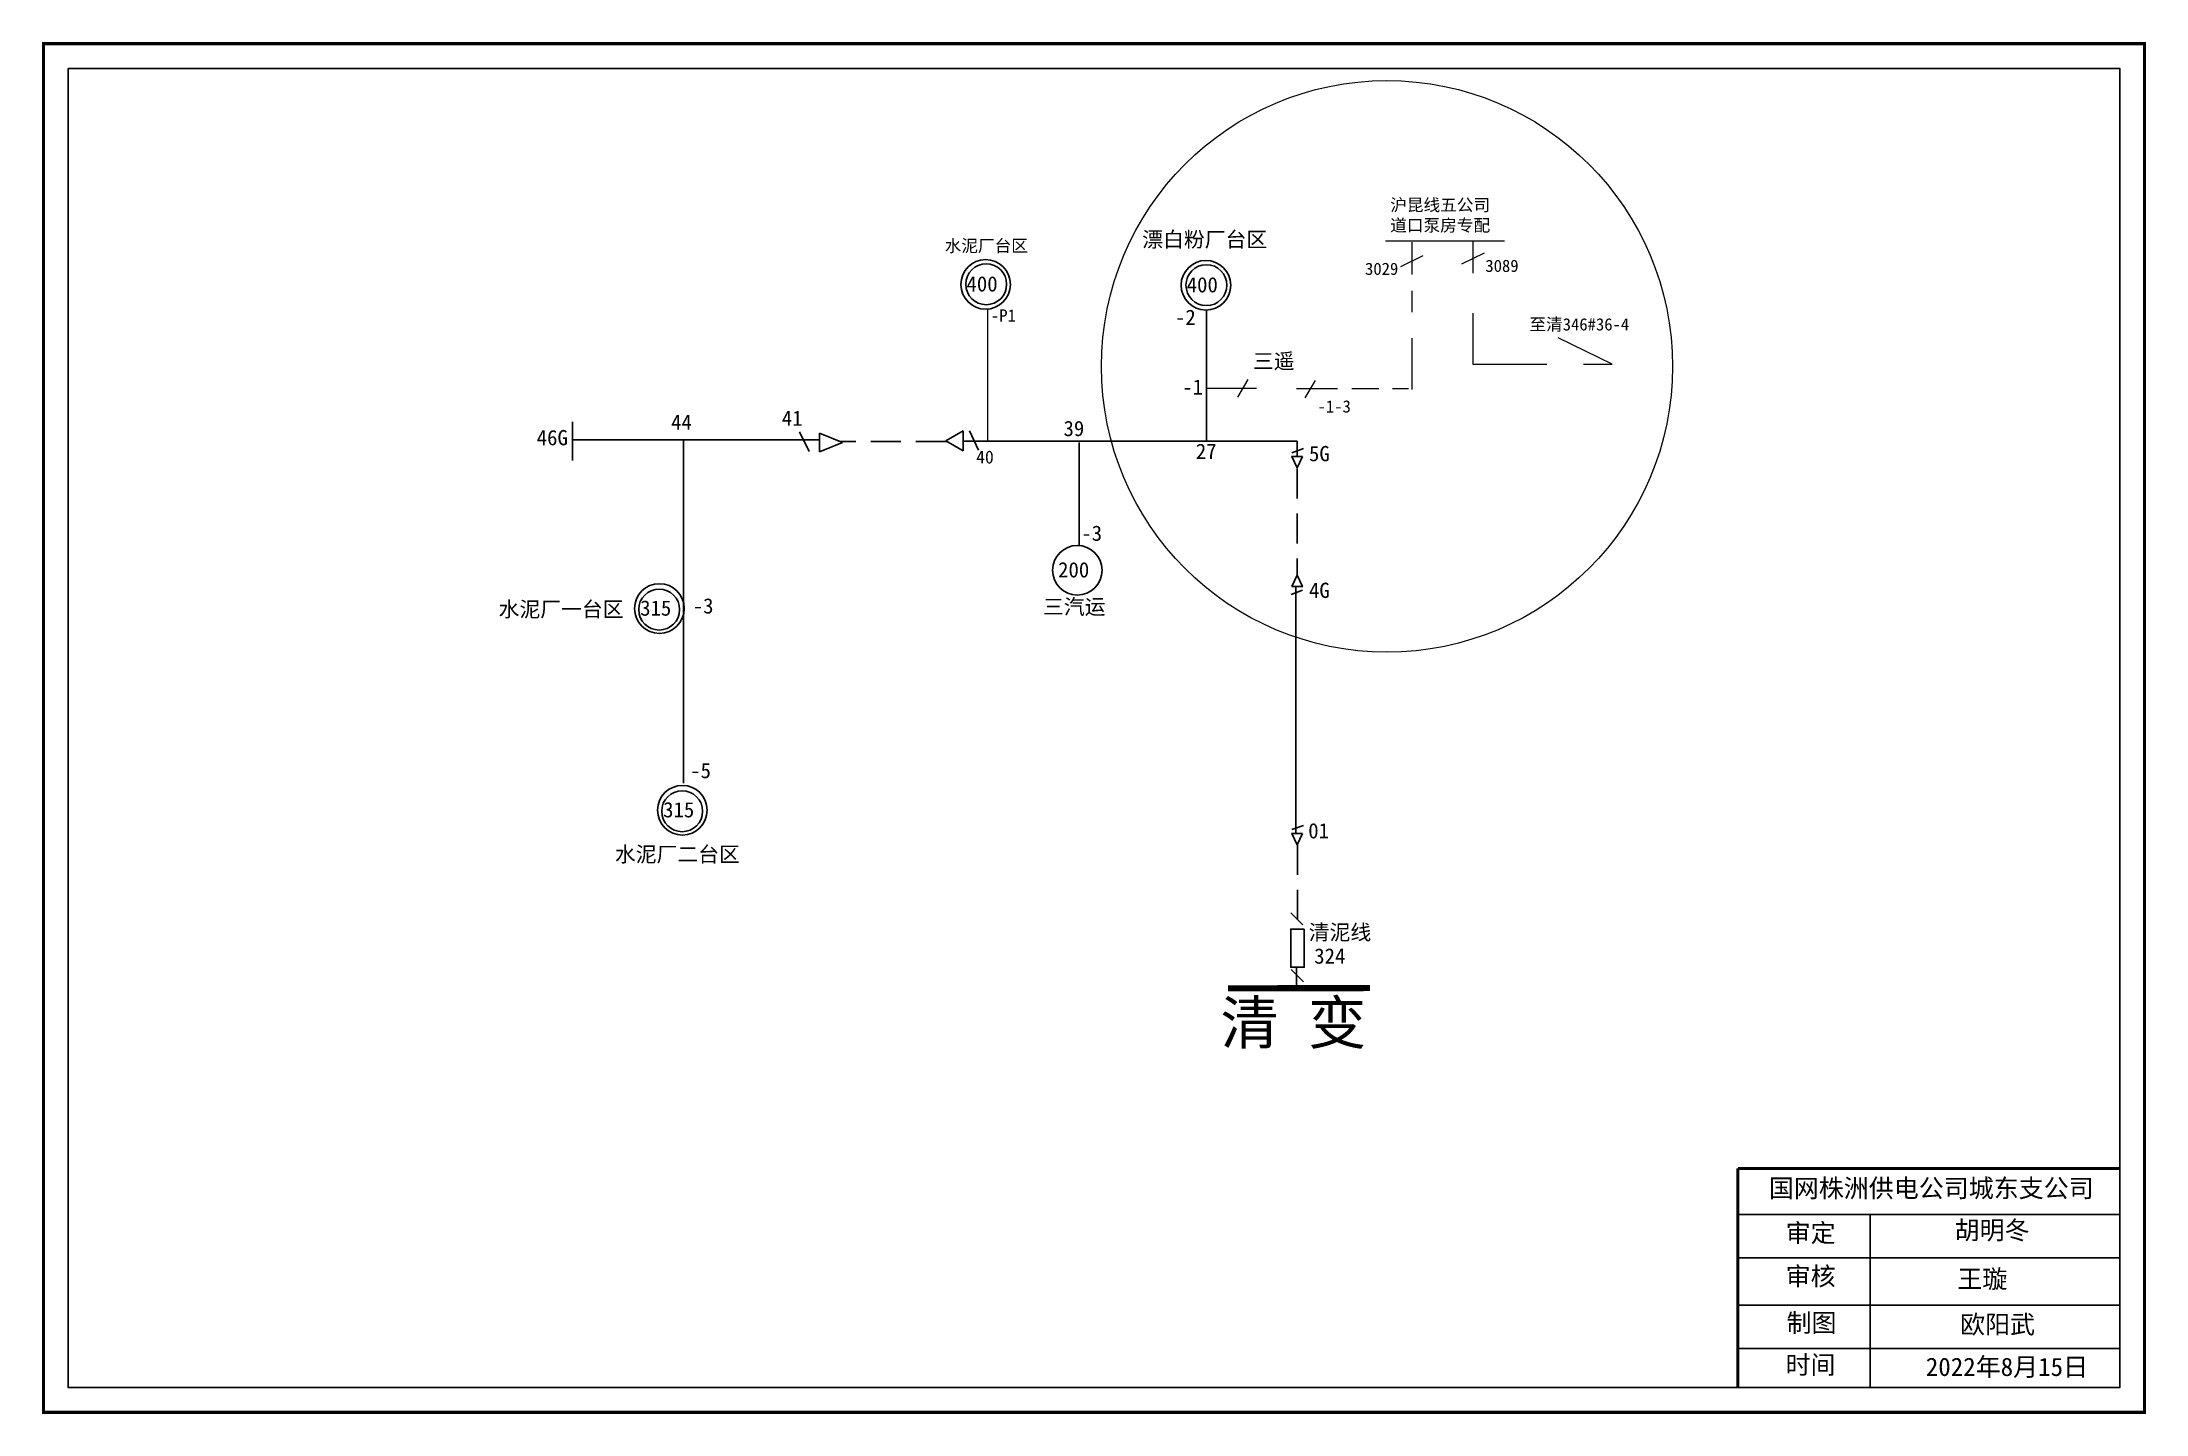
# Model space of a CAD drawing. Extents: x 0 to 344, y 0 to 224.
import ezdxf

# ---------------------------------------------------------------- set-up
doc = ezdxf.new("R2010")
doc.units = 0
doc.header["$LTSCALE"] = 0.774411
doc.linetypes.add('DASHED2', pattern=[9.525, 6.35, -3.175])
doc.layers.get('0').update_dxf_attribs({"linetype": 'CONTINUOUS'})
doc.styles.add('SimSun_txtstyle_2.12_0_0', font='simsun.ttc', dxfattribs={"height": 2.116})
doc.styles.add('SimSun_txtstyle_2.50_0_0', font='simsun.ttc', dxfattribs={"height": 2.5})
doc.styles.add('SimSun_txtstyle_200.00_0_0200', font='simsun.ttc', dxfattribs={"height": 200})
doc.styles.add('SimSun_txtstyle_3.00_0_0', font='', dxfattribs={"height": 3})
doc.styles.add('SimSun_txtstyle_300.00_0_0300', font='simsun.ttc', dxfattribs={"height": 300})
doc.styles.get("Standard").update_dxf_attribs({"font": '', "height": 2.5})
doc.styles.add('字体', font='', dxfattribs={"height": 2.5})
doc.styles.add('宋体_txtstyle_2.00_0_0', font='SIMSUN.TTC', dxfattribs={"height": 2})
doc.styles.add('宋体_txtstyle_200.00_0_0200', font='', dxfattribs={"height": 200})
doc.styles.get('SimSun_txtstyle_3.00_0_0').set_extended_font_data('SimSun')
doc.styles.get('Standard').set_extended_font_data('SimSun')
doc.styles.get('字体').set_extended_font_data('SimSun')
doc.styles.get('宋体_txtstyle_200.00_0_0200').set_extended_font_data('宋体')

msp = doc.modelspace()

# ---------------------------------------------------------------- linework, layer by layer
at = {"color": 7, "linetype": 'Continuous', "lineweight": 0, "ltscale": 0.52903}
for p, q in [((219.71, 191.64), (239.18, 191.64)), ((224.05, 186.12), (224.05, 191.44)), ((234.05, 186.33), (234.05, 191.65))]:
    msp.add_line(p, q, dxfattribs=at)
at = {"color": 7, "linetype": 'DASHED2', "lineweight": 0, "ltscale": 1.666893}
for p, q in [((235.82, 189.65), (232.15, 187.82)), ((225.82, 189.2), (222.15, 187.37))]:
    msp.add_line(p, q, dxfattribs=at)
at = {"color": 7, "linetype": 'DASHED2', "lineweight": 0, "ltscale": 1.714057}
for p, q in [((224.05, 167.31), (224.05, 183.49)), ((234.04, 171.4), (234.04, 183.7))]:
    msp.add_line(p, q, dxfattribs=at)
at = {"color": 7, "linetype": 'Continuous', "lineweight": 0, "ltscale": 1.253322}
msp.add_line((154.6, 158.87), (154.6, 180.38), dxfattribs=at)
at = {"linetype": 'Continuous'}
for p, q in [((190.36, 158.98), (190.36, 180.31)), ((86.55, 155.7), (86.55, 162.03)), ((126.89, 159.09), (86.55, 159.09)), ((104.74, 159.09), (104.74, 102.9)), ((123.76, 160.4), (125.32, 157.2)), ((151.6, 160.58), (153.06, 157.37)), ((169.52, 158.64), (169.52, 141.74)), ((205.22, 158.86), (205.22, 156.37)), ((204.3, 156.34), (206.08, 156.34)), ((204.38, 156.96), (206.24, 157.65)), ((205.23, 154.48), (204.38, 156.34)), ((206.08, 156.34), (205.23, 154.48)), ((206.08, 134.48), (204.22, 133.79)), ((204.38, 135.1), (205.23, 136.95)), ((206.16, 135.1), (204.38, 135.1)), ((205.01, 94.64), (205.01, 134.92)), ((205.23, 136.95), (206.08, 135.1)), ((204.3, 94.68), (206.08, 94.68)), ((204.38, 95.3), (206.24, 95.99)), ((205.23, 92.82), (204.38, 94.68)), ((206.08, 94.68), (205.23, 92.82)), ((206.15, 79.71), (204.17, 81.69)), ((206.24, 70.41), (204.26, 72.39)), ((205.12, 72.79), (205.12, 69.41)), ((277.41, 32.35), (339.77, 32.35)), ((299.05, 32.35), (299.05, 4.01)), ((277.41, 25.25), (339.77, 25.25)), ((277.41, 17.5), (339.77, 17.5)), ((277.41, 10.4), (339.77, 10.4))]:
    msp.add_line(p, q, dxfattribs=at)
at = {"color": 7, "linetype": 'DASHED2', "lineweight": 0, "ltscale": 2.449213}
for p, q in [((256.78, 171.45), (247.96, 175.77)), ((234.04, 171.45), (256.78, 171.45))]:
    msp.add_line(p, q, dxfattribs=at)
at = {"color": 7, "linetype": 'Continuous', "lineweight": 0, "ltscale": 0.681713}
for p, q in [((197.14, 168.93), (195.43, 166.07)), ((208.18, 168.81), (206.48, 165.95))]:
    msp.add_line(p, q, dxfattribs=at)
at = {"color": 7, "linetype": 'Continuous', "lineweight": 0, "ltscale": 1.227084}
msp.add_line((190.36, 167.53), (198.57, 167.53), dxfattribs=at)
at = {"color": 7, "linetype": 'Continuous', "lineweight": 0, "ltscale": 0.350675}
msp.add_line((205.11, 167.49), (211.82, 167.49), dxfattribs=at)
at = {"color": 7, "linetype": 'DASHED2', "lineweight": 0, "ltscale": 0.901943}
msp.add_line((214.16, 167.47), (223.45, 167.47), dxfattribs=at)
at = {"color": 7}
for p, q in [((127.04, 160.15), (130.8, 158.62)), ((127.04, 157.13), (127.04, 160.15)), ((130.8, 158.62), (127.04, 157.13))]:
    msp.add_line(p, q, dxfattribs=at)
at = {"linetype": 'DASHED2'}
for p, q in [((147.73, 158.81), (130.39, 158.81)), ((205.23, 154.4), (205.23, 136.94)), ((205.26, 92.81), (205.26, 79.03))]:
    msp.add_line(p, q, dxfattribs=at)
for p, q in [((147.72, 158.92), (150.54, 160.55)), ((150.54, 157.28), (147.72, 158.92)), ((150.54, 160.55), (150.54, 157.28)), ((205.2, 158.87), (150.6, 158.87))]:
    msp.add_line(p, q)
at = {"linetype": 'Continuous', "const_width": 0.5}
msp.add_lwpolyline([(-0.03, 223.91), (343.95, 223.91), (343.95, -0.05), (-0.03, -0.05)], close=True, dxfattribs=at)
at = {"linetype": 'Continuous'}
for points in [[(4.02, 219.87), (339.9, 219.87), (339.9, 3.99), (4.02, 3.99)], [(206.39, 79.03), (206.39, 72.78), (204.17, 72.78), (204.17, 79.03)]]:
    msp.add_lwpolyline(points, close=True, dxfattribs=at)
for points, const_width in [([(217.15, 69.37), (193.9, 69.34)], 1), ([(277.37, 39.86), (277.37, 4.13)], 0.5), ([(277.41, 39.86), (339.77, 39.86)], 0.5)]:
    msp.add_lwpolyline(points, dxfattribs=dict(at, const_width=const_width))
at = {"color": 12, "linetype": 'Continuous', "lineweight": 0, "ltscale": 2.369417, "true_color": 0xc00000}
msp.add_circle((219.93, 171.1), 46.76, dxfattribs=at)
at = {"linetype": 'Continuous'}
for centre, radius in [((154.22, 184.52), 4.06), ((154.31, 184.54), 3.35), ((190.29, 184.37), 4.06), ((190.37, 184.39), 3.35), ((169.23, 137.74), 4.06), ((100.8, 131.48), 4.06), ((100.76, 131.31), 3.35), ((104.56, 98.48), 4.06), ((104.53, 98.31), 3.35)]:
    msp.add_circle(centre, radius, dxfattribs=at)

# ---------------------------------------------------------------- texts
for s, p in [('400', (151.08, 183.35)), ('400', (187.14, 183.21)), ('-2', (185.22, 177.89)), ('-1', (186.42, 166.47)), ('44', (102.72, 160.74)), ('41', (120.85, 161.38)), ('39', (166.97, 159.69)), ('46G', (80.71, 158.19)), ('27', (188.63, 155.95)), ('200', (166.08, 136.57)), ('315', (97.65, 130.31)), ('-3', (106.26, 130.66)), ('-5', (105.84, 103.72)), ('315', (101.41, 97.31))]:
    msp.add_text(s, height=2.5).set_placement(p)
at = {"color": 1}
msp.add_text('-3', height=2.5, dxfattribs=at).set_placement((169.88, 142.56))
at = {"style": '字体'}
for s, p in [('水泥厂一台区', (74.48, 130.12)), ('三汽运', (163.61, 130.53)), ('水泥厂二台区', (93.51, 90.02))]:
    msp.add_text(s, height=2.5, dxfattribs=at).set_placement(p)
at = {"color": 7, "linetype": 'DASHED2', "lineweight": 0, "ltscale": 2.381821, "insert": (220.46, 198.52), "char_height": 2, "attachment_point": 1, "style": '宋体_txtstyle_200.00_0_0200'}
msp.add_mtext('沪昆线五公司^M^J道口泵房专配', dxfattribs=at)
at = {"linetype": 'Continuous', "attachment_point": 1}
for s, insert, char_height, width, style in [('漂白粉厂台区', (179.86, 193.13), 2.5, 23.238, '字体'), ('5G', (207.16, 158.08), 2.5, 7.3456, '字体'), ('4G', (207.16, 135.71), 2.5, 7.3456, '字体'), ('01', (207.04, 96.37), 2.5, 7.3456, '字体'), ('清泥线', (207.12, 79.76), 2.5, 10.6277, '字体'), ('清 变', (192.68, 67.22), 7, 28.4432, '字体'), ('国网株洲供电公司城东支公司', (282.45, 38.13), 3, 82.0179, 'SimSun_txtstyle_3.00_0_0'), ('审定', (285.2, 30.8), 3, 23.4615, '字体'), ('胡明冬', (312.87, 31.26), 3, 23.4615, 'SimSun_txtstyle_3.00_0_0'), ('审核', (285.2, 23.73), 3, 23.4615, '字体'), ('王璇', (313.33, 23.28), 3, 33.0539, 'SimSun_txtstyle_3.00_0_0'), ('制图', (285.36, 16.11), 3, 23.4615, '字体'), ('欧阳武', (313.77, 15.85), 3, 23.4615, 'SimSun_txtstyle_3.00_0_0'), ('时间', (285.2, 9.23), 3, 23.4615, '字体')]:
    msp.add_mtext(s, dxfattribs=dict(at, insert=insert, char_height=char_height, width=width, style=style))
at = {"color": 7, "linetype": 'Continuous', "lineweight": 0, "ltscale": 0.307076, "insert": (147.51, 191.84), "char_height": 2, "attachment_point": 1, "style": 'SimSun_txtstyle_200.00_0_0200'}
msp.add_mtext('水泥厂台区', dxfattribs=at)
at = {"color": 7, "linetype": 'DASHED2', "lineweight": 0, "ltscale": 0.514473, "char_height": 2, "attachment_point": 1}
for s, insert, style in [('3029', (216.34, 188.07), '宋体_txtstyle_2.00_0_0'), ('3089', (236.04, 188.56), '宋体_txtstyle_200.00_0_0200')]:
    msp.add_mtext(s, dxfattribs=dict(at, insert=insert, style=style))
at = {"color": 7, "linetype": 'Continuous', "lineweight": 0, "ltscale": 1.074522, "insert": (155.09, 180.43), "char_height": 2, "attachment_point": 1, "style": '宋体_txtstyle_200.00_0_0200'}
msp.add_mtext('-P1', dxfattribs=at)
at = {"color": 2, "linetype": 'DASHED2', "lineweight": 0, "ltscale": 1.429092, "true_color": 0xffff00, "insert": (243.25, 178.98), "char_height": 2, "attachment_point": 1, "style": '宋体_txtstyle_2.00_0_0'}
msp.add_mtext('至清346#36-4', dxfattribs=at)
at = {"color": 2, "linetype": 'DASHED2', "lineweight": 0, "ltscale": 0.662955, "true_color": 0xffff00, "insert": (197.98, 173.22), "char_height": 2.5, "attachment_point": 1, "style": 'SimSun_txtstyle_2.50_0_0'}
msp.add_mtext('三遥', dxfattribs=at)
at = {"color": 7, "linetype": 'DASHED2', "lineweight": 0, "ltscale": 0.662955, "insert": (208.57, 165.55), "char_height": 2, "attachment_point": 1, "style": 'SimSun_txtstyle_200.00_0_0200'}
msp.add_mtext('-1-3', dxfattribs=at)
at = {"color": 7, "insert": (152.67, 157.33), "char_height": 2.116, "width": 14.8267, "attachment_point": 1, "style": 'SimSun_txtstyle_2.12_0_0'}
msp.add_mtext('40', dxfattribs=at)
at = {"linetype": 'Continuous', "insert": (208.02, 75.87), "char_height": 2.5, "width": 5.6554, "attachment_point": 1}
msp.add_mtext('324', dxfattribs=at)
at = {"color": 7, "linetype": 'Continuous', "lineweight": 0, "ltscale": 0.928687, "insert": (308.16, 8.9), "char_height": 3, "attachment_point": 1, "style": 'SimSun_txtstyle_300.00_0_0300'}
msp.add_mtext('2022年8月15日', dxfattribs=at)

doc.saveas('drawing.dxf')
